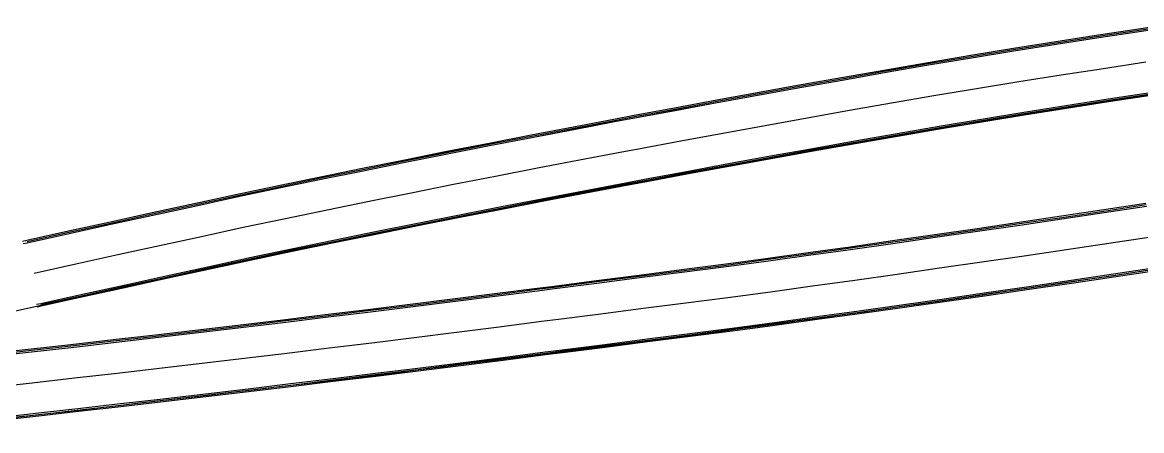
# Model space of a CAD drawing. Header units: metres. Extents: x 263353.8 to 263441.3, y 151065.1 to 151095.4.
# Drawn here: x 263389.59 to 263415.75, y 151084.47 to 151094 of the extents above; entities that cross this region are included whole.
import ezdxf

# ---------------------------------------------------------------- set-up
doc = ezdxf.new("R2010")
doc.units = ezdxf.units.M
for name, color, linetype in [('_HARC', 251, 'Continuous'), ('_HTAN', 251, 'Continuous'), ('LIEDGE', 12, 'Continuous'), ('LIRAIL', 12, 'Continuous'), ('LOEDGE', 12, 'Continuous'), ('LORAIL', 12, 'Continuous'), ('LTOP', 12, 'Continuous'), ('RCL', 12, 'Continuous'), ('RIEDGE', 92, 'Continuous'), ('RIRAIL', 92, 'Continuous'), ('ROEDGE', 92, 'Continuous'), ('RORAIL', 92, 'Continuous'), ('RTOP', 92, 'Continuous')]:
    doc.layers.add(name, color=color, linetype=linetype)

msp = doc.modelspace()

# ---------------------------------------------------------------- linework, layer by layer
at = {"layer": '_HARC'}
for points in [[(263416.101, 151092.338, 256.332), (263415.602, 151092.263, 256.332), (263415.104, 151092.187, 256.331), (263414.605, 151092.11, 256.331), (263414.106, 151092.033, 256.33), (263413.608, 151091.954, 256.33), (263413.11, 151091.875, 256.33), (263412.611, 151091.794, 256.329), (263412.113, 151091.713, 256.329), (263411.616, 151091.631, 256.328), (263411.118, 151091.548, 256.328)], [(263411.118, 151091.548, 256.328), (263410.449, 151091.432, 256.329), (263409.78, 151091.315, 256.331), (263409.11, 151091.197, 256.332), (263408.441, 151091.078, 256.333), (263407.773, 151090.958, 256.335), (263407.104, 151090.837, 256.336), (263406.435, 151090.715, 256.337), (263405.767, 151090.592, 256.339), (263405.099, 151090.469, 256.34), (263404.431, 151090.344, 256.341)], [(263404.431, 151090.344, 256.341), (263403.519, 151090.173, 256.342), (263402.608, 151090, 256.344), (263401.697, 151089.825, 256.345), (263400.786, 151089.648, 256.346), (263399.875, 151089.469, 256.348), (263398.965, 151089.288, 256.349), (263398.056, 151089.105, 256.35), (263397.146, 151088.921, 256.352), (263396.237, 151088.734, 256.353), (263395.329, 151088.546, 256.354)], [(263395.329, 151088.546, 256.354), (263394.393, 151088.343, 256.354), (263393.457, 151088.139, 256.354), (263392.521, 151087.934, 256.354), (263391.585, 151087.729, 256.355), (263390.649, 151087.524, 256.355), (263389.713, 151087.318, 256.355), (263388.777, 151087.111, 256.355), (263387.842, 151086.904, 256.355), (263386.906, 151086.696, 256.355), (263385.971, 151086.488, 256.355)], [(263417.134, 151088.396, 256.319), (263416.484, 151088.296, 256.32), (263415.834, 151088.197, 256.32), (263415.183, 151088.099, 256.32), (263414.533, 151088.002, 256.321), (263413.882, 151087.905, 256.321), (263413.231, 151087.809, 256.322), (263412.58, 151087.714, 256.322), (263411.929, 151087.619, 256.322), (263410.627, 151087.432, 256.323)], [(263410.627, 151087.432, 256.323), (263410.149, 151087.363, 256.324), (263409.67, 151087.295, 256.324), (263409.191, 151087.227, 256.325), (263408.712, 151087.16, 256.325), (263408.233, 151087.094, 256.326), (263407.753, 151087.028, 256.326), (263407.274, 151086.962, 256.327), (263406.795, 151086.897, 256.327), (263406.315, 151086.833, 256.328), (263405.836, 151086.769, 256.328)], [(263401.51, 151086.216, 256.334), (263400.98, 151086.149, 256.335), (263400.45, 151086.082, 256.337), (263399.92, 151086.015, 256.338), (263399.39, 151085.949, 256.339), (263398.86, 151085.883, 256.34), (263398.329, 151085.818, 256.341), (263397.799, 151085.753, 256.343), (263397.269, 151085.688, 256.344), (263396.738, 151085.624, 256.345), (263396.208, 151085.56, 256.346)], [(263396.208, 151085.56, 256.346), (263395.654, 151085.494, 256.348), (263395.1, 151085.428, 256.349), (263394.546, 151085.362, 256.35), (263393.992, 151085.297, 256.352), (263393.438, 151085.232, 256.353), (263392.883, 151085.168, 256.355), (263392.329, 151085.104, 256.356), (263391.775, 151085.041, 256.357), (263391.22, 151084.978, 256.359), (263390.666, 151084.915, 256.36)], [(263390.666, 151084.915, 256.36), (263390.259, 151084.869, 256.359), (263389.851, 151084.822, 256.359), (263389.443, 151084.777, 256.358), (263389.035, 151084.731, 256.358), (263388.627, 151084.686, 256.357), (263388.219, 151084.642, 256.356), (263387.81, 151084.597, 256.356), (263387.402, 151084.553, 256.355), (263386.994, 151084.509, 256.355), (263386.586, 151084.466, 256.354)]]:
    msp.add_polyline3d(points, dxfattribs=at)
at = {"layer": '_HTAN'}
msp.add_line((263405.836, 151086.769, 256.328), (263401.51, 151086.216, 256.334), dxfattribs=at)
at = {"layer": 'LIEDGE'}
for points in [[(263415.956, 151092.356, 256.329), (263414.967, 151092.207, 256.328), (263413.978, 151092.054, 256.327), (263412.991, 151091.897, 256.326), (263412.003, 151091.737, 256.326), (263411.017, 151091.573, 256.325), (263410.031, 151091.402, 256.327), (263409.046, 151091.229, 256.329), (263408.062, 151091.053, 256.331), (263407.077, 151090.876, 256.332), (263406.094, 151090.697, 256.334), (263405.11, 151090.515, 256.336), (263404.127, 151090.332, 256.338), (263403.734, 151090.258, 256.338), (263402.751, 151090.072, 256.34), (263401.769, 151089.884, 256.341), (263400.787, 151089.693, 256.343), (263399.806, 151089.5, 256.344), (263398.825, 151089.305, 256.345), (263397.844, 151089.108, 256.347), (263396.864, 151088.909, 256.348), (263395.885, 151088.707, 256.35), (263394.906, 151088.5, 256.351), (263393.929, 151088.287, 256.351), (263392.952, 151088.074, 256.351), (263391.975, 151087.86, 256.351), (263390.998, 151087.646, 256.351), (263390.021, 151087.431, 256.351)], [(263416.076, 151088.268, 256.314), (263415.087, 151088.12, 256.315), (263414.098, 151087.972, 256.315), (263413.109, 151087.827, 256.315), (263412.119, 151087.683, 256.316), (263411.129, 151087.541, 256.316), (263410.139, 151087.4, 256.317), (263409.149, 151087.26, 256.318), (263408.159, 151087.123, 256.318), (263407.168, 151086.987, 256.319), (263406.177, 151086.855, 256.32), (263405.186, 151086.726, 256.321), (263404.194, 151086.6, 256.322), (263403.202, 151086.474, 256.323), (263402.21, 151086.348, 256.324), (263401.813, 151086.297, 256.325), (263400.821, 151086.17, 256.322), (263399.829, 151086.045, 256.319), (263398.837, 151085.921, 256.316), (263397.844, 151085.798, 256.313), (263396.852, 151085.676, 256.31), (263395.859, 151085.556, 256.307), (263394.866, 151085.437, 256.305), (263393.873, 151085.319, 256.302), (263392.88, 151085.203, 256.3), (263391.887, 151085.088, 256.297), (263390.893, 151084.974, 256.294), (263389.9, 151084.862, 256.302), (263388.906, 151084.751, 256.308)]]:
    msp.add_polyline3d(points, dxfattribs=at)
at = {"layer": 'LIRAIL', "lineweight": -3}
for points in [[(263415.956, 151092.356, 256.333), (263414.967, 151092.207, 256.332), (263413.978, 151092.054, 256.331), (263412.991, 151091.897, 256.33), (263412.003, 151091.737, 256.329), (263411.017, 151091.573, 256.328), (263410.031, 151091.402, 256.33), (263409.046, 151091.228, 256.332), (263408.062, 151091.053, 256.333), (263407.077, 151090.876, 256.335), (263406.094, 151090.697, 256.337), (263405.11, 151090.515, 256.339), (263404.127, 151090.332, 256.34), (263403.734, 151090.258, 256.341), (263402.751, 151090.072, 256.342), (263401.769, 151089.884, 256.343), (263400.787, 151089.693, 256.345), (263399.806, 151089.5, 256.346), (263398.825, 151089.305, 256.348), (263397.844, 151089.108, 256.349), (263396.864, 151088.908, 256.35), (263395.885, 151088.707, 256.352), (263394.906, 151088.5, 256.353), (263393.929, 151088.287, 256.353), (263392.952, 151088.074, 256.353), (263391.975, 151087.86, 256.353), (263390.998, 151087.646, 256.353), (263390.021, 151087.431, 256.353), (263389.924, 151087.41, 256.353)], [(263416.076, 151088.268, 256.32), (263415.087, 151088.119, 256.321), (263414.098, 151087.972, 256.322), (263413.109, 151087.827, 256.322), (263412.119, 151087.683, 256.323), (263411.129, 151087.541, 256.324), (263410.139, 151087.4, 256.325), (263409.149, 151087.26, 256.326), (263408.159, 151087.123, 256.327), (263407.168, 151086.987, 256.328), (263406.177, 151086.854, 256.329), (263405.186, 151086.726, 256.33), (263404.194, 151086.6, 256.332), (263403.202, 151086.474, 256.333), (263402.21, 151086.348, 256.335), (263401.813, 151086.297, 256.335), (263400.821, 151086.17, 256.337), (263399.829, 151086.045, 256.339), (263398.837, 151085.921, 256.341), (263397.844, 151085.798, 256.342), (263396.852, 151085.676, 256.344), (263395.859, 151085.556, 256.346), (263394.866, 151085.437, 256.348), (263393.873, 151085.319, 256.351), (263392.88, 151085.203, 256.353), (263391.887, 151085.088, 256.355), (263390.893, 151084.974, 256.357), (263389.9, 151084.862, 256.358), (263388.906, 151084.751, 256.357)]]:
    msp.add_polyline3d(points, dxfattribs=at)
at = {"layer": 'LOEDGE'}
for points in [[(263415.965, 151092.295, 256.334), (263414.976, 151092.146, 256.333), (263413.988, 151091.993, 256.332), (263413, 151091.837, 256.332), (263412.013, 151091.677, 256.331), (263411.027, 151091.513, 256.33), (263410.042, 151091.342, 256.332), (263409.057, 151091.169, 256.334), (263408.072, 151090.994, 256.335), (263407.088, 151090.817, 256.337), (263406.104, 151090.638, 256.339), (263405.121, 151090.457, 256.341), (263404.138, 151090.274, 256.342), (263403.745, 151090.201, 256.343), (263402.762, 151090.014, 256.344), (263401.78, 151089.826, 256.346), (263400.798, 151089.635, 256.347), (263399.817, 151089.443, 256.349), (263398.836, 151089.248, 256.35), (263397.856, 151089.05, 256.351), (263396.876, 151088.851, 256.353), (263395.897, 151088.649, 256.354), (263394.919, 151088.442, 256.355), (263393.941, 151088.23, 256.355), (263392.964, 151088.017, 256.355), (263391.988, 151087.803, 256.355), (263391.011, 151087.589, 256.355), (263390.034, 151087.374, 256.356), (263389.936, 151087.352, 256.356)], [(263416.086, 151088.203, 256.318), (263415.097, 151088.054, 256.319), (263414.108, 151087.907, 256.32), (263413.118, 151087.762, 256.32), (263412.128, 151087.618, 256.321), (263411.139, 151087.476, 256.322), (263410.149, 151087.336, 256.323), (263409.158, 151087.196, 256.324), (263408.168, 151087.059, 256.325), (263407.177, 151086.924, 256.326), (263406.186, 151086.791, 256.327), (263405.194, 151086.663, 256.329), (263404.202, 151086.537, 256.33), (263403.21, 151086.411, 256.332), (263402.218, 151086.285, 256.333), (263401.821, 151086.235, 256.334), (263400.829, 151086.108, 256.335), (263399.837, 151085.982, 256.336), (263398.844, 151085.858, 256.337), (263397.852, 151085.734, 256.339), (263396.859, 151085.613, 256.34), (263395.867, 151085.492, 256.341), (263394.874, 151085.373, 256.343), (263393.881, 151085.255, 256.344), (263392.887, 151085.139, 256.346), (263391.894, 151085.024, 256.348), (263390.901, 151084.91, 256.349), (263389.907, 151084.798, 256.35), (263388.913, 151084.688, 256.351)]]:
    msp.add_polyline3d(points, dxfattribs=at)
at = {"layer": 'LORAIL'}
for points in [[(263415.965, 151092.296, 256.333), (263414.976, 151092.146, 256.332), (263413.988, 151091.993, 256.331), (263413, 151091.837, 256.33), (263412.013, 151091.677, 256.329), (263411.027, 151091.513, 256.328), (263410.042, 151091.342, 256.33), (263409.057, 151091.169, 256.332), (263408.072, 151090.994, 256.333), (263407.088, 151090.817, 256.335), (263406.104, 151090.638, 256.337), (263405.121, 151090.457, 256.339), (263404.138, 151090.274, 256.34), (263403.745, 151090.201, 256.341), (263402.762, 151090.015, 256.342), (263401.78, 151089.826, 256.343), (263400.798, 151089.636, 256.345), (263399.817, 151089.443, 256.346), (263398.836, 151089.248, 256.348), (263397.856, 151089.05, 256.349), (263396.876, 151088.851, 256.35), (263395.897, 151088.649, 256.352), (263394.919, 151088.442, 256.353), (263393.941, 151088.23, 256.353), (263392.964, 151088.017, 256.353), (263391.988, 151087.803, 256.353), (263391.011, 151087.589, 256.353), (263390.034, 151087.374, 256.353), (263389.936, 151087.352, 256.353)], [(263416.086, 151088.203, 256.32), (263415.097, 151088.054, 256.321), (263414.108, 151087.907, 256.322), (263413.118, 151087.762, 256.322), (263412.128, 151087.619, 256.323), (263411.139, 151087.477, 256.324), (263410.149, 151087.336, 256.325), (263409.158, 151087.196, 256.326), (263408.168, 151087.059, 256.327), (263407.177, 151086.924, 256.328), (263406.186, 151086.791, 256.329), (263405.194, 151086.663, 256.33), (263404.202, 151086.537, 256.332), (263403.21, 151086.411, 256.333), (263402.217, 151086.285, 256.335), (263401.821, 151086.235, 256.335), (263400.829, 151086.108, 256.337), (263399.837, 151085.982, 256.339), (263398.844, 151085.858, 256.341), (263397.852, 151085.735, 256.342), (263396.859, 151085.613, 256.344), (263395.867, 151085.492, 256.346), (263394.874, 151085.373, 256.348), (263393.881, 151085.255, 256.351), (263392.887, 151085.139, 256.353), (263391.894, 151085.024, 256.355), (263390.901, 151084.91, 256.357), (263389.907, 151084.798, 256.358), (263388.913, 151084.688, 256.357)]]:
    msp.add_polyline3d(points, dxfattribs=at)
at = {"layer": 'LTOP'}
for points in [[(263415.96, 151092.326, 256.333), (263414.971, 151092.176, 256.332), (263413.983, 151092.023, 256.331), (263412.995, 151091.867, 256.33), (263412.008, 151091.707, 256.329), (263411.022, 151091.543, 256.328), (263410.036, 151091.372, 256.33), (263409.051, 151091.199, 256.332), (263408.067, 151091.024, 256.333), (263407.083, 151090.847, 256.335), (263406.099, 151090.668, 256.337), (263405.115, 151090.487, 256.339), (263404.132, 151090.304, 256.34), (263403.739, 151090.23, 256.341), (263402.756, 151090.044, 256.342), (263401.774, 151089.856, 256.343), (263400.793, 151089.665, 256.345), (263399.811, 151089.472, 256.346), (263398.831, 151089.277, 256.348), (263397.85, 151089.08, 256.349), (263396.87, 151088.88, 256.35), (263395.891, 151088.679, 256.352), (263394.912, 151088.471, 256.353), (263393.935, 151088.259, 256.353), (263392.958, 151088.046, 256.353), (263391.981, 151087.832, 256.353), (263391.004, 151087.618, 256.353), (263390.028, 151087.403, 256.353)], [(263416.081, 151088.235, 256.32), (263415.092, 151088.086, 256.321), (263414.103, 151087.94, 256.322), (263413.113, 151087.795, 256.322), (263412.124, 151087.651, 256.323), (263411.134, 151087.509, 256.324), (263410.144, 151087.369, 256.325), (263409.154, 151087.229, 256.326), (263408.163, 151087.092, 256.327), (263407.172, 151086.958, 256.328), (263406.181, 151086.825, 256.329), (263405.189, 151086.697, 256.33), (263404.197, 151086.572, 256.332), (263403.205, 151086.446, 256.333), (263402.213, 151086.32, 256.335), (263401.816, 151086.27, 256.335), (263400.825, 151086.142, 256.337), (263399.833, 151086.015, 256.339), (263398.84, 151085.89, 256.341), (263397.848, 151085.766, 256.342), (263396.856, 151085.643, 256.344), (263395.863, 151085.522, 256.346), (263394.87, 151085.402, 256.348), (263393.877, 151085.283, 256.351), (263392.884, 151085.166, 256.353), (263391.891, 151085.05, 256.355), (263390.898, 151084.935, 256.357), (263389.904, 151084.823, 256.358), (263388.91, 151084.713, 256.357)]]:
    msp.add_polyline3d(points, dxfattribs=at)
at = {"layer": 'RCL', "lineweight": -3}
for points in [[(263415.848, 151093.073, 256.333), (263414.857, 151092.923, 256.332), (263413.866, 151092.77, 256.331), (263412.876, 151092.613, 256.33), (263411.886, 151092.452, 256.329), (263410.893, 151092.287, 256.328), (263409.906, 151092.116, 256.33), (263408.92, 151091.943, 256.332), (263407.934, 151091.767, 256.333), (263406.948, 151091.59, 256.335), (263405.962, 151091.41, 256.337), (263404.977, 151091.229, 256.339), (263403.993, 151091.046, 256.34), (263403.599, 151090.972, 256.341), (263402.615, 151090.785, 256.342), (263401.631, 151090.597, 256.343), (263400.648, 151090.406, 256.345), (263399.665, 151090.213, 256.346), (263398.682, 151090.017, 256.348), (263397.7, 151089.82, 256.349), (263396.719, 151089.62, 256.35), (263395.738, 151089.418, 256.352), (263394.752, 151089.209, 256.353), (263393.775, 151088.996, 256.353), (263392.797, 151088.783, 256.353), (263391.82, 151088.57, 256.353), (263390.842, 151088.355, 256.353), (263389.865, 151088.14, 256.353)], [(263415.967, 151088.986, 256.315), (263414.979, 151088.837, 256.316), (263413.991, 151088.69, 256.317), (263413.003, 151088.544, 256.318), (263412.015, 151088.4, 256.319), (263411.027, 151088.258, 256.32), (263410.037, 151088.116, 256.321), (263409.049, 151087.977, 256.323), (263408.06, 151087.839, 256.324), (263407.071, 151087.704, 256.326), (263406.081, 151087.57, 256.327), (263405.094, 151087.443, 256.329), (263404.102, 151087.316, 256.331), (263403.11, 151087.189, 256.333), (263402.118, 151087.063, 256.334), (263401.721, 151087.012, 256.335), (263400.731, 151086.885, 256.336), (263399.739, 151086.76, 256.338), (263398.748, 151086.635, 256.339), (263397.757, 151086.513, 256.341), (263396.765, 151086.391, 256.342), (263395.774, 151086.271, 256.344), (263394.782, 151086.152, 256.345), (263393.79, 151086.034, 256.347), (263392.797, 151085.918, 256.349), (263391.805, 151085.803, 256.35), (263390.812, 151085.689, 256.352), (263389.819, 151085.577, 256.353), (263388.827, 151085.466, 256.354)]]:
    msp.add_polyline3d(points, dxfattribs=at)
at = {"layer": 'RIEDGE'}
for points in [[(263416.721, 151093.941, 256.321), (263415.741, 151093.79, 256.322), (263414.747, 151093.64, 256.321), (263413.753, 151093.486, 256.32), (263412.76, 151093.329, 256.32), (263411.768, 151093.168, 256.319), (263410.769, 151093.002, 256.318), (263409.781, 151092.831, 256.32), (263408.793, 151092.657, 256.322), (263407.805, 151092.482, 256.324), (263406.818, 151092.304, 256.325), (263405.831, 151092.124, 256.327), (263404.845, 151091.942, 256.329), (263403.86, 151091.759, 256.331), (263403.465, 151091.685, 256.331), (263402.479, 151091.498, 256.333), (263401.494, 151091.309, 256.334), (263400.509, 151091.118, 256.335), (263399.524, 151090.925, 256.337), (263398.54, 151090.729, 256.338), (263397.556, 151090.531, 256.34), (263396.573, 151090.331, 256.341), (263395.59, 151090.128, 256.342), (263394.598, 151089.918, 256.343), (263393.62, 151089.706, 256.343), (263392.642, 151089.493, 256.343), (263391.664, 151089.279, 256.344), (263390.687, 151089.064, 256.344), (263389.709, 151088.849, 256.344)], [(263415.858, 151089.704, 256.292), (263414.871, 151089.555, 256.295), (263413.885, 151089.407, 256.297), (263412.898, 151089.262, 256.3), (263411.911, 151089.117, 256.303), (263410.924, 151088.975, 256.306), (263409.935, 151088.833, 256.309), (263408.948, 151088.693, 256.313), (263407.961, 151088.555, 256.316), (263406.973, 151088.42, 256.319), (263405.986, 151088.286, 256.323), (263405.002, 151088.159, 256.326), (263404.011, 151088.032, 256.33), (263403.019, 151087.905, 256.334), (263402.027, 151087.778, 256.337), (263401.63, 151087.727, 256.339), (263400.64, 151087.6, 256.34), (263399.65, 151087.474, 256.34), (263398.66, 151087.35, 256.341), (263397.669, 151087.227, 256.342), (263396.679, 151087.106, 256.343), (263395.688, 151086.985, 256.344), (263394.697, 151086.867, 256.345), (263393.706, 151086.749, 256.347), (263392.715, 151086.633, 256.348), (263391.723, 151086.518, 256.349), (263390.732, 151086.404, 256.35), (263389.739, 151086.292, 256.35), (263388.748, 151086.181, 256.349)]]:
    msp.add_polyline3d(points, dxfattribs=at)
at = {"layer": 'RIRAIL', "lineweight": -3}
for points in [[(263416.721, 151093.941, 256.336), (263415.741, 151093.79, 256.337), (263414.747, 151093.64, 256.336), (263413.753, 151093.486, 256.335), (263412.76, 151093.329, 256.334), (263411.768, 151093.168, 256.333), (263410.769, 151093.002, 256.332), (263409.781, 151092.831, 256.334), (263408.793, 151092.657, 256.335), (263407.805, 151092.482, 256.337), (263406.818, 151092.304, 256.339), (263405.831, 151092.124, 256.34), (263404.845, 151091.943, 256.342), (263403.86, 151091.759, 256.344), (263403.465, 151091.685, 256.344), (263402.479, 151091.499, 256.346), (263401.494, 151091.31, 256.347), (263400.509, 151091.118, 256.348), (263399.524, 151090.925, 256.35), (263398.54, 151090.729, 256.351), (263397.556, 151090.531, 256.353), (263396.573, 151090.331, 256.354), (263395.59, 151090.129, 256.355), (263394.598, 151089.919, 256.356), (263393.62, 151089.706, 256.356), (263392.642, 151089.493, 256.356), (263391.664, 151089.279, 256.356), (263390.687, 151089.064, 256.357), (263389.709, 151088.849, 256.357), (263389.611, 151088.828, 256.357)], [(263415.858, 151089.704, 256.318), (263414.871, 151089.555, 256.32), (263413.885, 151089.408, 256.322), (263412.898, 151089.262, 256.323), (263411.911, 151089.117, 256.325), (263410.924, 151088.975, 256.327), (263409.935, 151088.833, 256.329), (263408.948, 151088.693, 256.331), (263407.961, 151088.555, 256.333), (263406.973, 151088.42, 256.336), (263405.986, 151088.286, 256.338), (263405.002, 151088.159, 256.34), (263404.011, 151088.032, 256.343), (263403.019, 151087.905, 256.345), (263402.027, 151087.778, 256.348), (263401.63, 151087.727, 256.349), (263400.64, 151087.6, 256.349), (263399.65, 151087.474, 256.349), (263398.66, 151087.35, 256.349), (263397.669, 151087.227, 256.349), (263396.679, 151087.106, 256.35), (263395.688, 151086.986, 256.35), (263394.697, 151086.867, 256.35), (263393.706, 151086.749, 256.351), (263392.715, 151086.633, 256.351), (263391.723, 151086.518, 256.352), (263390.732, 151086.404, 256.352), (263389.739, 151086.292, 256.353), (263388.748, 151086.182, 256.354)]]:
    msp.add_polyline3d(points, dxfattribs=at)
at = {"layer": 'ROEDGE'}
for points in [[(263416.712, 151094.005, 256.325), (263415.731, 151093.853, 256.327), (263414.737, 151093.703, 256.326), (263413.743, 151093.549, 256.326), (263412.75, 151093.391, 256.326), (263411.758, 151093.23, 256.325), (263410.759, 151093.063, 256.325), (263409.77, 151092.892, 256.328), (263408.782, 151092.718, 256.33), (263407.795, 151092.542, 256.332), (263406.807, 151092.364, 256.335), (263405.82, 151092.184, 256.337), (263404.834, 151092.002, 256.34), (263403.849, 151091.818, 256.342), (263403.454, 151091.744, 256.342), (263402.468, 151091.557, 256.344), (263401.482, 151091.368, 256.345), (263400.497, 151091.177, 256.347), (263399.513, 151090.984, 256.348), (263398.528, 151090.788, 256.349), (263397.544, 151090.59, 256.351), (263396.561, 151090.39, 256.352), (263395.578, 151090.187, 256.354), (263394.585, 151089.977, 256.355), (263393.607, 151089.764, 256.355), (263392.629, 151089.551, 256.355), (263391.651, 151089.337, 256.355), (263390.674, 151089.123, 256.355), (263389.696, 151088.908, 256.355), (263389.598, 151088.886, 256.355)], [(263415.847, 151089.771, 256.317), (263414.861, 151089.622, 256.319), (263413.875, 151089.474, 256.32), (263412.888, 151089.327, 256.322), (263411.902, 151089.182, 256.324), (263410.914, 151089.039, 256.325), (263409.926, 151088.897, 256.327), (263408.939, 151088.756, 256.329), (263407.952, 151088.618, 256.332), (263406.965, 151088.482, 256.334), (263405.977, 151088.348, 256.336), (263404.995, 151088.22, 256.338), (263404.003, 151088.092, 256.341), (263403.011, 151087.965, 256.343), (263402.019, 151087.837, 256.346), (263401.622, 151087.786, 256.347), (263400.633, 151087.66, 256.347), (263399.642, 151087.535, 256.348), (263398.652, 151087.412, 256.348), (263397.662, 151087.29, 256.349), (263396.671, 151087.169, 256.349), (263395.68, 151087.05, 256.35), (263394.689, 151086.931, 256.351), (263393.698, 151086.815, 256.352), (263392.707, 151086.699, 256.352), (263391.716, 151086.585, 256.353), (263390.724, 151086.472, 256.354), (263389.731, 151086.36, 256.355), (263388.74, 151086.251, 256.355)]]:
    msp.add_polyline3d(points, dxfattribs=at)
at = {"layer": 'RORAIL'}
for points in [[(263416.712, 151094.005, 256.336), (263415.731, 151093.853, 256.337), (263414.737, 151093.703, 256.336), (263413.744, 151093.548, 256.335), (263412.75, 151093.391, 256.334), (263411.758, 151093.23, 256.333), (263410.759, 151093.063, 256.332), (263409.77, 151092.892, 256.334), (263408.782, 151092.718, 256.335), (263407.795, 151092.542, 256.337), (263406.807, 151092.364, 256.339), (263405.82, 151092.184, 256.34), (263404.834, 151092.002, 256.342), (263403.849, 151091.818, 256.344), (263403.454, 151091.744, 256.344), (263402.468, 151091.557, 256.346), (263401.482, 151091.368, 256.347), (263400.497, 151091.177, 256.348), (263399.513, 151090.983, 256.35), (263398.528, 151090.788, 256.351), (263397.544, 151090.59, 256.353), (263396.561, 151090.39, 256.354), (263395.578, 151090.187, 256.355), (263394.585, 151089.977, 256.356), (263393.607, 151089.764, 256.356), (263392.629, 151089.551, 256.356), (263391.651, 151089.337, 256.356), (263390.674, 151089.123, 256.357), (263389.696, 151088.908, 256.357), (263389.598, 151088.886, 256.357)], [(263415.847, 151089.771, 256.318), (263414.861, 151089.622, 256.32), (263413.875, 151089.473, 256.322), (263412.888, 151089.327, 256.323), (263411.902, 151089.182, 256.325), (263410.915, 151089.039, 256.327), (263409.926, 151088.897, 256.329), (263408.939, 151088.756, 256.331), (263407.952, 151088.618, 256.333), (263406.965, 151088.482, 256.336), (263405.977, 151088.348, 256.338), (263404.995, 151088.22, 256.34), (263404.003, 151088.092, 256.343), (263403.011, 151087.964, 256.345), (263402.019, 151087.837, 256.348), (263401.622, 151087.786, 256.349), (263400.633, 151087.66, 256.349), (263399.642, 151087.535, 256.349), (263398.652, 151087.412, 256.349), (263397.662, 151087.29, 256.349), (263396.671, 151087.169, 256.35), (263395.68, 151087.049, 256.35), (263394.689, 151086.931, 256.35), (263393.698, 151086.815, 256.351), (263392.707, 151086.699, 256.351), (263391.716, 151086.585, 256.352), (263390.724, 151086.472, 256.352), (263389.731, 151086.36, 256.353), (263388.74, 151086.251, 256.354)]]:
    msp.add_polyline3d(points, dxfattribs=at)
at = {"layer": 'RTOP'}
for points in [[(263416.716, 151093.974, 256.336), (263415.736, 151093.823, 256.337), (263414.742, 151093.672, 256.336), (263413.748, 151093.518, 256.335), (263412.755, 151093.361, 256.334), (263411.763, 151093.2, 256.333), (263410.764, 151093.034, 256.332), (263409.776, 151092.862, 256.334), (263408.788, 151092.688, 256.335), (263407.8, 151092.512, 256.337), (263406.813, 151092.335, 256.339), (263405.826, 151092.155, 256.34), (263404.839, 151091.973, 256.342), (263403.854, 151091.789, 256.344), (263403.459, 151091.715, 256.344), (263402.473, 151091.528, 256.346), (263401.488, 151091.339, 256.347), (263400.503, 151091.148, 256.348), (263399.518, 151090.955, 256.35), (263398.534, 151090.759, 256.351), (263397.55, 151090.561, 256.353), (263396.567, 151090.361, 256.354), (263395.584, 151090.158, 256.355), (263394.592, 151089.948, 256.356), (263393.614, 151089.736, 256.356), (263392.636, 151089.522, 256.356), (263391.658, 151089.309, 256.356), (263390.68, 151089.094, 256.357), (263389.702, 151088.879, 256.357)], [(263415.852, 151089.738, 256.318), (263414.866, 151089.589, 256.32), (263413.88, 151089.441, 256.322), (263412.893, 151089.296, 256.323), (263411.906, 151089.151, 256.325), (263410.919, 151089.009, 256.327), (263409.93, 151088.867, 256.329), (263408.943, 151088.727, 256.331), (263407.956, 151088.589, 256.333), (263406.969, 151088.454, 256.336), (263405.981, 151088.32, 256.338), (263404.998, 151088.193, 256.34), (263404.006, 151088.066, 256.343), (263403.014, 151087.939, 256.345), (263402.022, 151087.812, 256.348), (263401.626, 151087.761, 256.349), (263400.636, 151087.634, 256.349), (263399.646, 151087.509, 256.349), (263398.656, 151087.385, 256.349), (263397.665, 151087.262, 256.349), (263396.675, 151087.14, 256.35), (263395.684, 151087.02, 256.35), (263394.693, 151086.902, 256.35), (263393.702, 151086.784, 256.351), (263392.711, 151086.668, 256.351), (263391.719, 151086.553, 256.352), (263390.728, 151086.439, 256.352), (263389.735, 151086.327, 256.353), (263388.744, 151086.216, 256.354)]]:
    msp.add_polyline3d(points, dxfattribs=at)

doc.saveas('drawing.dxf')
